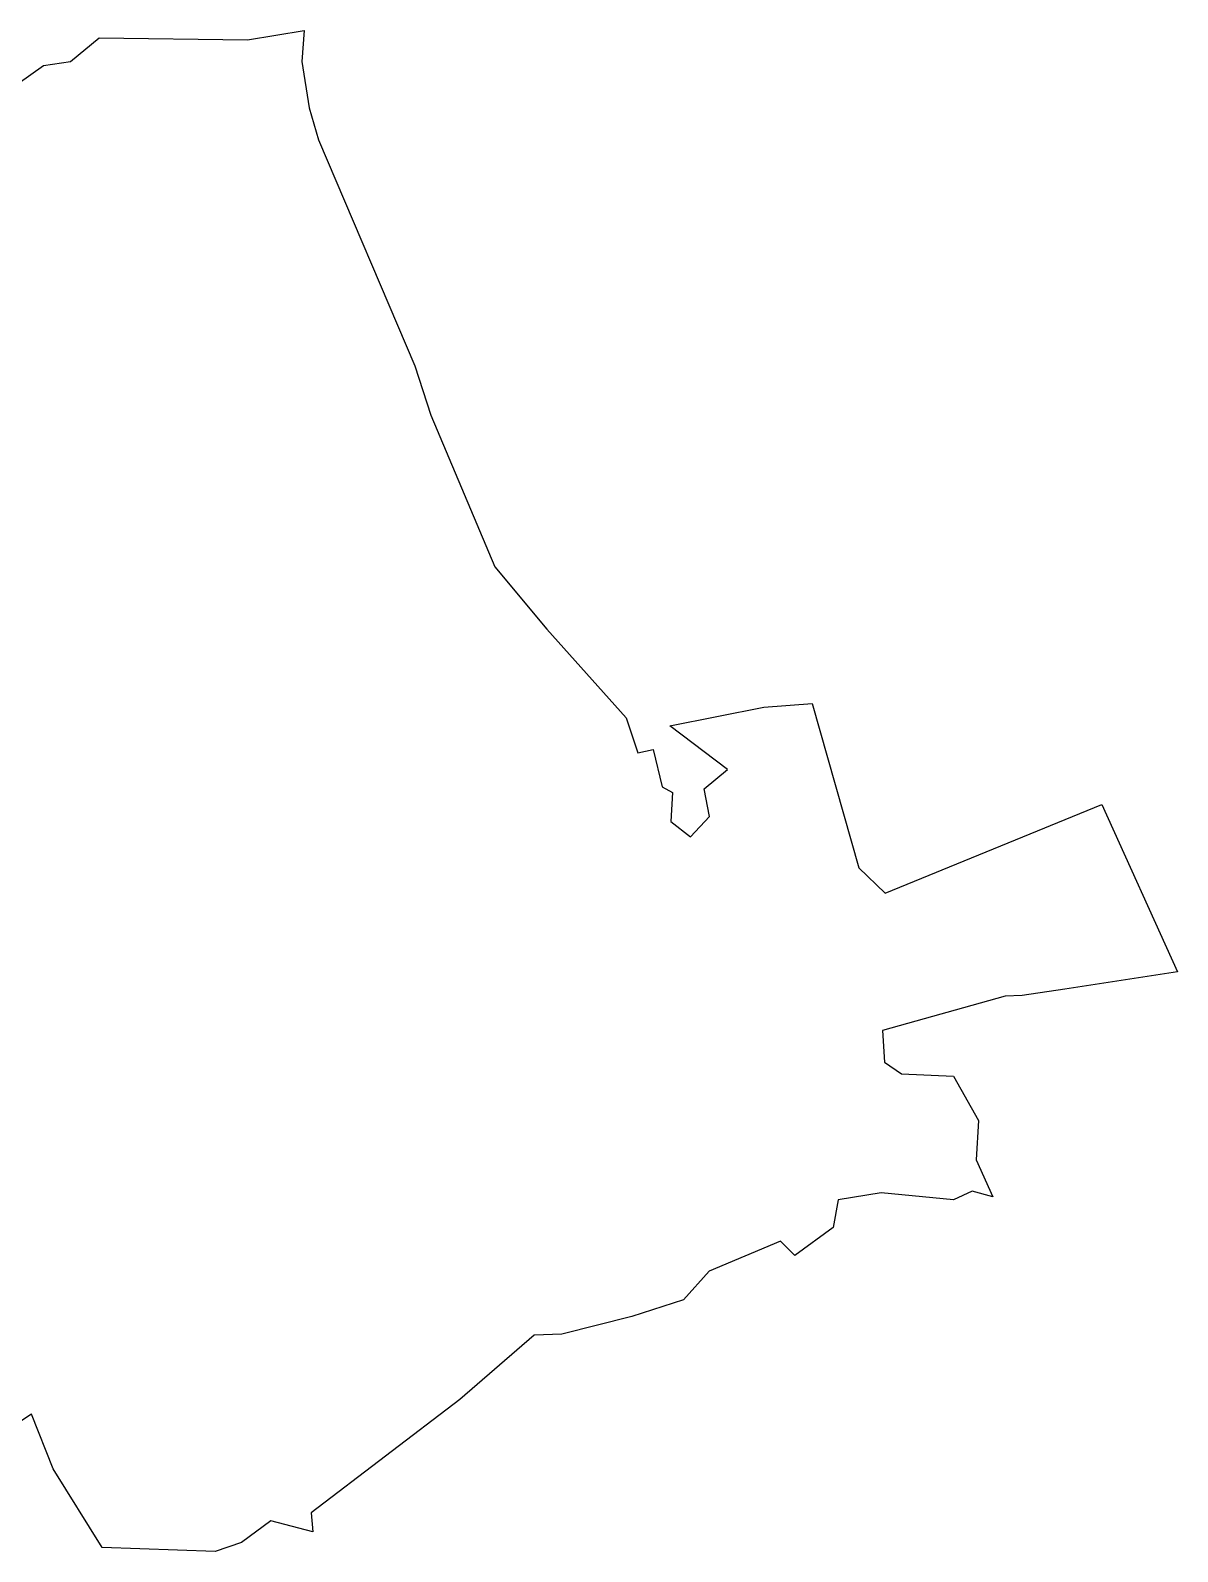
# Model space of a CAD drawing. Header units: metres. Extents: x 306525 to 311442, y 1924002 to 1928295.
# Drawn here: x 308984 to 311442, y 1924002 to 1927262 of the extents above; entities that cross this region are included whole.
import ezdxf

# ---------------------------------------------------------------- set-up
doc = ezdxf.new("R2010")
doc.units = ezdxf.units.M

msp = doc.modelspace()

# ---------------------------------------------------------------- linework, layer by layer
at = {"color": 6, "flags": 128}
msp.add_lwpolyline([(308957.4, 1927148.4), (309011.6, 1927186.7), (309069.7, 1927195.3), (309131, 1927246.2), (309448.6, 1927241.9), (309570.5, 1927262), (309565.3, 1927195.5), (309581.4, 1927096), (309601.4, 1927027.3), (309807.7, 1926542.9), (309841.6, 1926437.4), (309979.1, 1926112.3), (310090.7, 1925978.5), (310260.2, 1925788.8), (310285.4, 1925713.9), (310318.1, 1925720.7), (310337.8, 1925641.2), (310359.7, 1925628.7), (310356.1, 1925566.8), (310398.4, 1925533.4), (310438.9, 1925577.1), (310427.6, 1925636.8), (310478, 1925678.2), (310354.3, 1925771.4), (310555.3, 1925811.6), (310659.2, 1925819.2), (310759.5, 1925467.3), (310815.4, 1925413), (311280, 1925603.1), (311442.3, 1925244.5), (311201, 1925207.4), (311109.4, 1925193.4), (311072.5, 1925191.9), (310809.8, 1925118.5), (310814.4, 1925050.9), (310850.6, 1925025.9), (310962, 1925020.7), (311015.7, 1924925.8), (311010.7, 1924841.1), (311046.5, 1924762.5), (311002, 1924774.1), (310962.2, 1924755.9), (310806.7, 1924770.5), (310714.6, 1924755.9), (310704.2, 1924696.3), (310622.3, 1924636.6), (310591.5, 1924666.8), (310438.5, 1924602.6), (310383.4, 1924541.6), (310272.7, 1924505.7), (310122.5, 1924467.8), (310063.3, 1924465.7), (309903.7, 1924327.5), (309585.4, 1924084.6), (309588.8, 1924044.1), (309499.1, 1924068.1), (309436.1, 1924021.4), (309379.4, 1924001.9), (309137.7, 1924010.5), (309032.1, 1924179.5), (308985.9, 1924296.1), (308829, 1924193.8)], dxfattribs=at)

doc.saveas('drawing.dxf')
